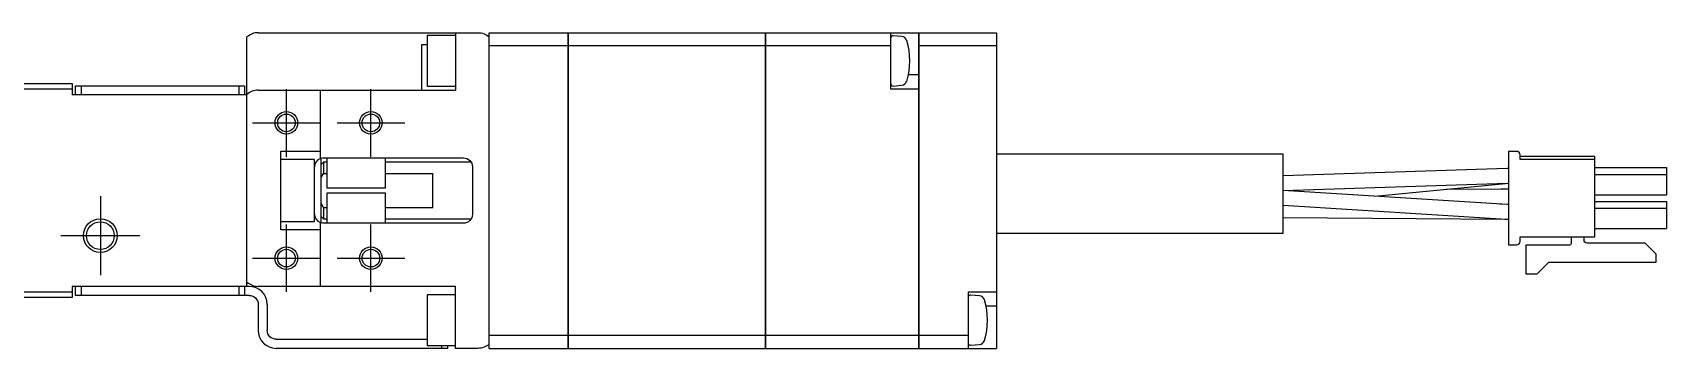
# Model space of a CAD drawing. Extents: x 0 to 816, y -8 to 467.
# Drawn here: x 243.1 to 388, y 438.6 to 466.6 of the extents above; entities that cross this region are included whole.
import ezdxf

# ---------------------------------------------------------------- set-up
doc = ezdxf.new("R2010")
doc.units = 0
doc.header["$LTSCALE"] = 0.5
doc.linetypes.add('CENTER', pattern=[50.8, 31.75, -6.35, 6.35, -6.35])
for name, color, linetype in [('MSM_CENTER', 1, 'CENTER'), ('MSM_CONTINUOUS', 7, 'CONTINUOUS'), ('MSM_NARROW', 5, 'CONTINUOUS')]:
    doc.layers.add(name, color=color, linetype=linetype)

msp = doc.modelspace()

# ---------------------------------------------------------------- linework, layer by layer
at = {"layer": 'MSM_CENTER'}
for p, q in [((265.59, 455.64), (265.59, 461.64)), ((273.09, 455.64), (273.09, 461.64)), ((262.59, 458.64), (268.59, 458.64)), ((270.09, 458.64), (276.09, 458.64)), ((249.09, 452.14), (249.09, 445.14)), ((265.59, 443.64), (265.59, 449.64)), ((273.09, 443.64), (273.09, 449.64)), ((245.59, 448.64), (252.59, 448.64)), ((262.59, 446.64), (268.59, 446.64)), ((270.09, 446.64), (276.09, 446.64))]:
    msp.add_line(p, q, dxfattribs=at)
at = {"layer": 'MSM_CONTINUOUS'}
for p, q in [((263.09, 466.64), (282.59, 466.64)), ((280.59, 466.64), (280.59, 461.54)), ((283.59, 438.64), (283.59, 466.64)), ((283.59, 466.64), (290.58, 466.64)), ((290.58, 438.64), (290.58, 466.64)), ((290.59, 466.63), (290.58, 466.63)), ((290.59, 466.64), (290.59, 438.64)), ((290.59, 466.64), (308.08, 466.64)), ((308.08, 438.64), (308.08, 466.64)), ((308.09, 466.63), (308.08, 466.63)), ((308.09, 466.64), (308.09, 438.64)), ((308.09, 466.64), (321.69, 466.64)), ((319.19, 461.64), (319.19, 466.64)), ((321.69, 438.64), (321.69, 466.64)), ((321.69, 466.63), (321.7, 466.63)), ((321.7, 466.64), (321.7, 438.64)), ((321.7, 466.64), (328.59, 466.64)), ((328.59, 466.64), (328.59, 438.64)), ((262.09, 461.16), (262.09, 466.26)), ((277.59, 465.59), (278.09, 465.59)), ((277.59, 461.54), (277.59, 465.59)), ((278.09, 466.39), (278.09, 461.89)), ((280.59, 466.39), (278.09, 466.39)), ((283.59, 465.49), (290.58, 465.49)), ((290.59, 465.48), (290.58, 465.48)), ((290.59, 465.49), (308.08, 465.49)), ((308.09, 465.48), (308.08, 465.48)), ((308.09, 465.49), (319.19, 465.49)), ((320.17, 466.31), (319.4, 466.37)), ((321.69, 465.48), (321.7, 465.48)), ((321.7, 465.49), (328.59, 465.49)), ((321.69, 462.89), (320.76, 462.89)), ((233.09, 462.14), (246.59, 462.14)), ((246.59, 461.64), (233.09, 461.64)), ((246.59, 462.14), (246.59, 461.14)), ((262.09, 461.14), (246.59, 461.14)), ((246.89, 461.14), (246.89, 461.94)), ((246.89, 461.94), (261.89, 461.94)), ((247.39, 461.94), (247.39, 461.14)), ((261.39, 461.14), (261.39, 461.94)), ((261.89, 461.94), (261.89, 461.14)), ((262.09, 444.14), (262.09, 461.14)), ((263.09, 461.54), (280.59, 461.54)), ((268.59, 461.54), (268.59, 455.51)), ((278.09, 461.89), (280.59, 461.89)), ((321.69, 461.64), (319.19, 461.64)), ((319.4, 461.91), (320.17, 461.98)), ((265.09, 456.14), (268.59, 456.14)), ((265.09, 449.14), (265.09, 456.14)), ((268.09, 455.39), (265.09, 455.39)), ((268.09, 449.89), (268.09, 455.39)), ((268.59, 455.51), (268.68, 455.51)), ((268.6, 455.49), (268.68, 455.51)), ((268.69, 449.77), (268.69, 455.52)), ((268.89, 455.14), (268.69, 454.94)), ((268.89, 455.54), (281.29, 455.54)), ((268.89, 455.14), (268.89, 454.14)), ((269.19, 455.14), (268.89, 455.14)), ((269.19, 455.54), (269.19, 452.89)), ((274.39, 452.89), (274.39, 455.54)), ((281.98, 455.14), (274.39, 455.14)), ((353.99, 455.87), (328.59, 455.87)), ((353.99, 448.87), (353.99, 455.87)), ((374.71, 456.11), (373.99, 456.11)), ((373.99, 456.11), (373.99, 447.83)), ((375.01, 455.4), (375.01, 455.81)), ((381.64, 455.65), (375.01, 455.65)), ((381.64, 455.4), (375.01, 455.4)), ((381.64, 448.54), (381.64, 455.65)), ((268.69, 453.78), (268.89, 454.14)), ((268.89, 454.14), (269.19, 454.14)), ((274.39, 454.14), (278.59, 454.14)), ((278.59, 451.14), (278.59, 454.14)), ((282.09, 454.74), (282.09, 450.54)), ((373.87, 454.59), (353.99, 453.94)), ((373.99, 454.59), (373.87, 454.59)), ((381.64, 454.67), (387.99, 454.67)), ((381.64, 454.07), (387.99, 454.07)), ((387.99, 454.67), (387.99, 452.27)), ((269.19, 452.89), (274.39, 452.89)), ((269.19, 452.39), (269.19, 449.74)), ((274.39, 452.39), (269.19, 452.39)), ((274.39, 449.74), (274.39, 452.39)), ((353.99, 452.64), (373.91, 453.29)), ((373.86, 451.4), (354, 452.64)), ((362.14, 452.13), (373.71, 453.26)), ((368.47, 452.75), (373.32, 452.78)), ((373.32, 452.78), (373.99, 452.79)), ((373.71, 453.26), (373.99, 453.28)), ((373.91, 453.29), (373.99, 453.29)), ((381.64, 452.27), (387.99, 452.27)), ((268.89, 451.14), (268.69, 451.51)), ((268.89, 451.14), (268.89, 450.14)), ((268.89, 451.14), (269.19, 451.14)), ((274.39, 451.14), (278.59, 451.14)), ((353.99, 451.34), (373.78, 450.1)), ((373.99, 451.4), (373.21, 451.44)), ((373.99, 451.39), (373.86, 451.4)), ((381.64, 451.67), (387.99, 451.67)), ((381.64, 451.07), (387.99, 451.07)), ((387.99, 451.67), (387.99, 449.27)), ((265.09, 449.89), (268.09, 449.89)), ((268.68, 449.77), (268.59, 449.8)), ((268.59, 449.77), (268.59, 444.14)), ((268.59, 449.77), (268.68, 449.77)), ((268.69, 450.34), (268.89, 450.14)), ((268.89, 450.14), (269.19, 450.14)), ((281.29, 449.74), (268.89, 449.74)), ((274.39, 450.14), (281.98, 450.14)), ((353.99, 450.24), (373.65, 450.09)), ((373.65, 450.09), (373.99, 450.09)), ((373.78, 450.1), (373.99, 450.09)), ((381.64, 449.27), (387.99, 449.27)), ((268.59, 449.14), (265.09, 449.14)), ((328.59, 448.87), (353.99, 448.87)), ((373.99, 447.83), (374.71, 447.83)), ((375.01, 448.54), (381.64, 448.54)), ((375.01, 448.13), (375.01, 448.54)), ((379.39, 447.79), (375.54, 447.79)), ((375.54, 447.79), (375.54, 445.26)), ((379.54, 448.54), (379.54, 447.94)), ((380.69, 448.26), (380.69, 448.54)), ((386.1, 447.98), (380.97, 447.98)), ((387.1, 446.98), (386.1, 447.98)), ((387.1, 446.28), (387.1, 446.98)), ((375.54, 445.26), (376.54, 445.26)), ((376.54, 445.26), (377.56, 446.28)), ((377.56, 446.28), (387.1, 446.28)), ((233.7, 443.64), (246.59, 443.64)), ((262.29, 444.14), (246.59, 444.14)), ((246.59, 444.14), (246.59, 443.14)), ((246.89, 443.34), (246.89, 444.14)), ((247.39, 444.14), (247.39, 443.34)), ((261.39, 443.34), (261.39, 444.14)), ((261.89, 444.14), (261.89, 443.34)), ((280.59, 444.14), (263.09, 444.14)), ((280.59, 438.64), (280.59, 444.14)), ((326.09, 438.64), (326.09, 443.64)), ((326.09, 443.64), (328.59, 443.64)), ((246.59, 443.14), (233.59, 443.14)), ((262.29, 443.34), (246.89, 443.34)), ((263.09, 442.54), (263.09, 440.24)), ((263.89, 442.54), (263.89, 440.24)), ((278.09, 443.39), (278.09, 438.89)), ((280.59, 443.39), (278.09, 443.39)), ((327.06, 443.31), (326.29, 443.37)), ((328.59, 442.39), (327.65, 442.39)), ((264.69, 439.44), (278.09, 439.44)), ((283.59, 439.8), (290.58, 439.8)), ((290.59, 439.8), (290.58, 439.8)), ((290.59, 439.8), (308.08, 439.8)), ((308.09, 439.8), (308.08, 439.8)), ((308.09, 439.8), (321.69, 439.8)), ((321.69, 439.8), (321.7, 439.8)), ((321.7, 439.8), (326.09, 439.8)), ((279.89, 438.64), (264.69, 438.64)), ((278.09, 438.89), (280.59, 438.89)), ((279.39, 438.64), (279.39, 438.89)), ((279.89, 438.89), (279.89, 438.64)), ((282.59, 438.64), (280.59, 438.64)), ((283.59, 438.64), (290.58, 438.64)), ((290.59, 438.65), (290.58, 438.65)), ((290.59, 438.64), (308.08, 438.64)), ((308.09, 438.65), (308.08, 438.65)), ((308.09, 438.64), (321.69, 438.64)), ((321.69, 438.65), (321.7, 438.65)), ((321.7, 438.64), (328.59, 438.64)), ((326.29, 438.91), (327.06, 438.98))]:
    msp.add_line(p, q, dxfattribs=at)
for centre, radius in [((265.59, 458.64), 0.783), ((273.09, 458.64), 0.783), ((249.09, 448.64), 1.23), ((265.59, 446.64), 0.783), ((273.09, 446.64), 0.783)]:
    msp.add_circle(centre, radius, dxfattribs=at)
for centre, radius, start, end in [((263.09, 465.14), 1.5, 90, 131.8103), ((319.39, 466.17), 0.2, 85, 180), ((320.13, 465.81), 0.5, 17.6292, 85), ((314.89, 464.14), 6, 342.3708, 17.6292), ((320.13, 462.48), 0.5, 275, 342.3708), ((263.09, 460.04), 1.5, 90, 131.8103), ((319.39, 462.11), 0.2, 180, 275), ((268.89, 454.74), 0.8, 111.0178, 180.0007), ((374.71, 455.81), 0.3, 360, 90), ((268.89, 450.54), 0.8, 179.9994, 248.4559), ((374.71, 448.13), 0.3, 270, 360), ((263.09, 445.64), 1.5, 228.1897, 270), ((262.29, 442.54), 1.6, 0, 90), ((326.28, 443.17), 0.2, 85, 161.8051), ((327.02, 442.81), 0.5, 17.6292, 85), ((321.78, 441.14), 6, 342.3708, 17.6292), ((264.69, 440.24), 1.6, 180, 270), ((326.28, 439.11), 0.2, 198.1949, 275), ((327.02, 439.48), 0.5, 275, 342.3708)]:
    msp.add_arc(centre, radius, start, end, dxfattribs=at)
at = {"layer": 'MSM_CONTINUOUS', "extrusion": (0, 0, -1)}
for centre, radius, start, end in [((-282.59, 465.14), 1.5, 90, 131.8103), ((-268.89, 454.74), 0.8, 74.8734, 90), ((-281.29, 454.74), 0.8, 90, 180), ((-268.89, 450.54), 0.8, 270, 285.1266), ((-281.29, 450.54), 0.8, 180, 270), ((-379.39, 447.94), 0.15, 180, 270), ((-380.97, 448.26), 0.28, 270, 0), ((-262.29, 442.54), 0.8, 90, 180), ((-264.69, 440.24), 0.8, 270, 0), ((-282.59, 440.14), 1.5, 228.1897, 270)]:
    msp.add_arc(centre, radius, start, end, dxfattribs=at)
at = {"layer": 'MSM_NARROW'}
for centre, radius in [((265.59, 458.64), 1), ((273.09, 458.64), 1), ((249.09, 448.64), 1.5), ((265.59, 446.64), 1), ((273.09, 446.64), 1)]:
    msp.add_circle(centre, radius, dxfattribs=at)

doc.saveas('drawing.dxf')
